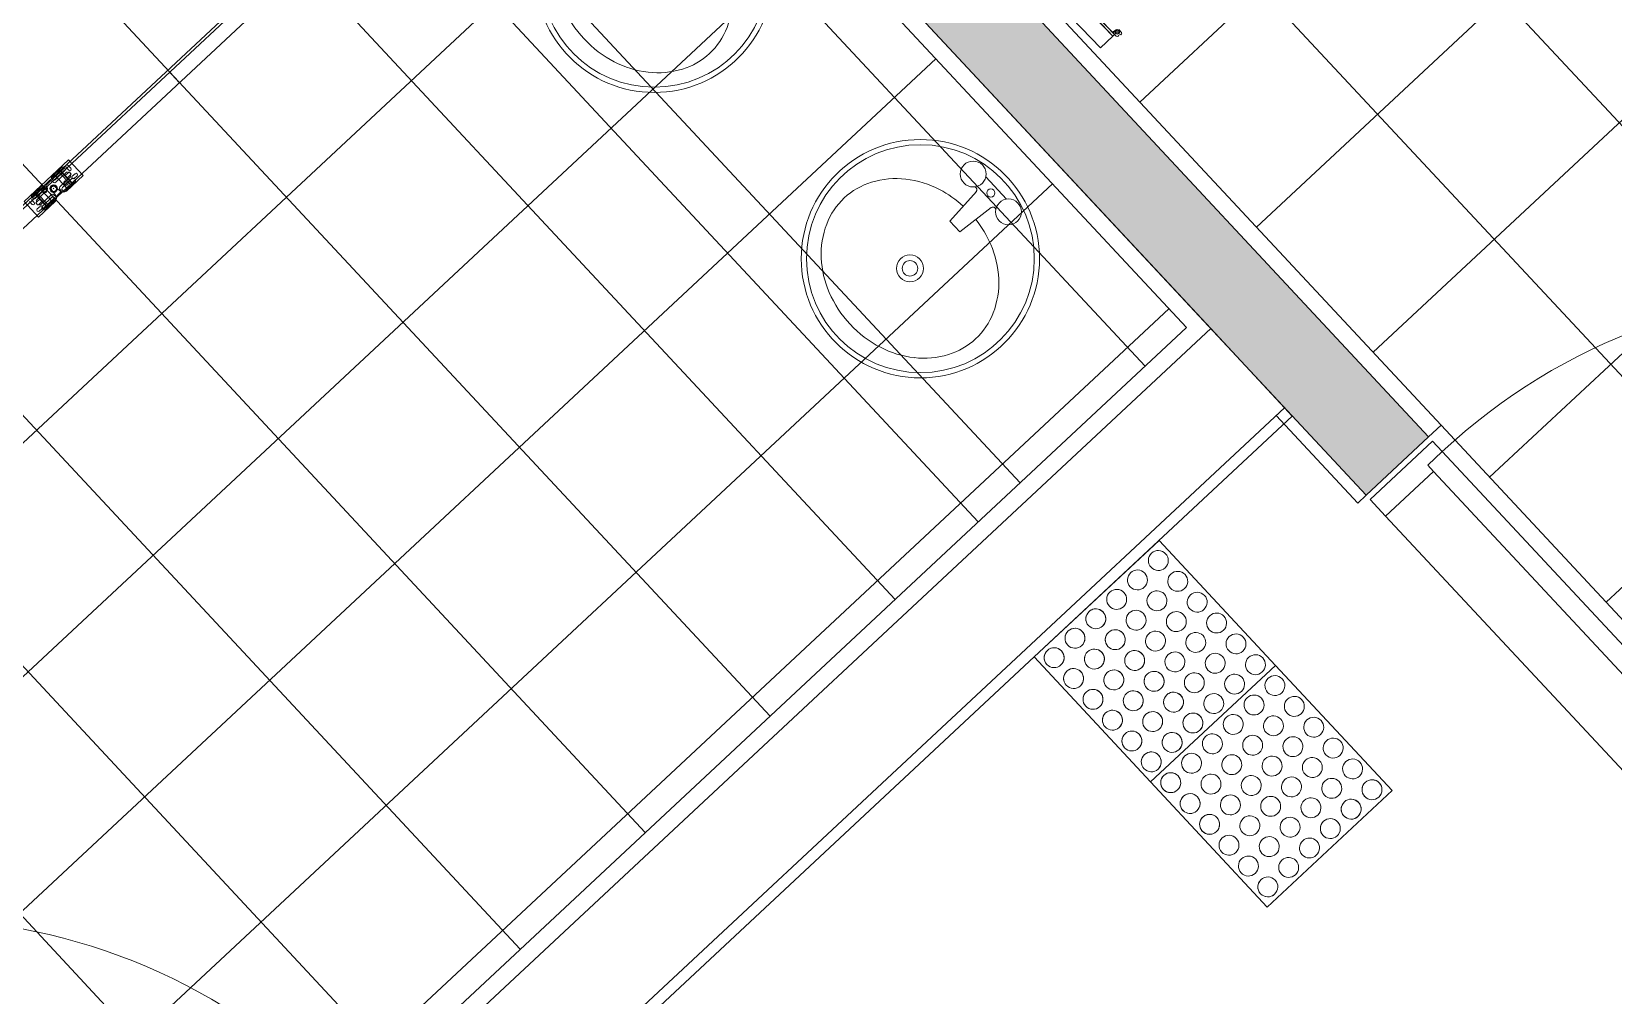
# Model space of a CAD drawing. Header units: millimetres. Extents: x -71377 to 516042, y -145869 to 441446.
# Drawn here: x 252281 to 255057, y 60875 to 62566 of the extents above; entities that cross this region are included whole.
import ezdxf

# ---------------------------------------------------------------- set-up
doc = ezdxf.new("R2010")
doc.units = ezdxf.units.MM
doc.header["$LTSCALE"] = 1000
for name, color, linetype, lineweight in [('A-door', 4, 'Continuous', 5), ('A-door-hdln', 8, 'Continuous', 5), ('A-fnsh', 5, 'Continuous', 5), ('A-hat', 251, 'Continuous', 5), ('A_bwall', 3, 'Continuous', 5), ('A_cwall', 2, 'Continuous', 5), ('A_fnsh', 5, 'Continuous', 5), ('AA_위생', 4, 'Continuous', 5), ('AA_점형블럭', 8, 'Continuous', 5)]:
    doc.layers.add(name, color=color, linetype=linetype, lineweight=lineweight)

# ---------------------------------------------------------------- blocks, each defined once
blk = doc.blocks.new('외여닫이문 - _A_ABS_11X21_씰FL_20_레버형_-8564440-지반층 배치도')
at = {"layer": 'A-door'}
for p, q in [((490, 75), (490, 1125)), ((490, 1125), (525, 1125)), ((525, 75), (525, 1125)), ((-525, 75), (-550, 75)), ((-550, 75), (-550, -75)), ((-525, 40), (-525, 75)), ((490, 75), (525, 75)), ((525, 75), (525, 40)), ((550, -75), (550, 75)), ((-510, 40), (-525, 40)), ((-510, -75), (-510, 40)), ((525, 40), (510, 40)), ((510, 40), (510, -75)), ((-550, -75), (-510, -75)), ((510, -75), (550, -75))]:
    blk.add_line(p, q, dxfattribs=at)
at = {"layer": 'A-door-hdln'}
for p, q in [((525, 75), (-525, 75)), ((510, 40), (-510, 40)), ((510, -75), (-510, -75))]:
    blk.add_line(p, q, dxfattribs=at)
blk.add_arc((525, 75), 1050, 90, 180, dxfattribs=at)
blk = doc.blocks.new('외여닫이문 - _A_ABS_11X21_씰FL_20_레버형_-8238296-지반층 배치도')
at = {"layer": 'A-door'}
for p, q in [((-550, 25), (-510, 25)), ((-550, -125), (-550, 25)), ((-510, 25), (-510, -90)), ((510, 25), (550, 25)), ((510, -90), (510, 25)), ((550, 25), (550, -95)), ((-525, -90), (-525, -125)), ((-510, -90), (-525, -90)), ((525, -90), (510, -90)), ((525, -125), (525, -90)), ((-525, -125), (-550, -125)), ((490, -125), (490, -1175)), ((490, -125), (525, -125)), ((525, -125), (525, -1175)), ((490, -1175), (525, -1175))]:
    blk.add_line(p, q, dxfattribs=at)
at = {"layer": 'A-door-hdln'}
for p, q in [((-510, 25), (510, 25)), ((-510, -90), (510, -90)), ((-525, -125), (525, -125))]:
    blk.add_line(p, q, dxfattribs=at)
blk.add_arc((525, -125), 1050, 180, 270, dxfattribs=at)
blk = doc.blocks.new('위생기구_세면대2_너비변경_ - 위생기구_세면대2_너비변경_-8238297-지반층 배치도')
at = {"layer": 'AA_위생'}
for p, q in [((-749.6, 500), (750.4, 500)), ((750.4, 500), (750.4, 0)), ((-355.2, 176.4), (-361.7, 106.8)), ((-329.7, 176.4), (-355.2, 176.4)), ((-323.2, 106.8), (-329.7, 176.4)), ((329.7, 176.4), (323.2, 106.8)), ((355.2, 176.4), (329.7, 176.4)), ((361.7, 106.8), (355.2, 176.4)), ((-366.3, 102.7), (-369.1, 102.7)), ((-315.8, 102.7), (-318.6, 102.7)), ((318.6, 102.7), (315.8, 102.7)), ((369.1, 102.7), (366.3, 102.7)), ((-315.8, 77.3), (-369.1, 77.3)), ((369.1, 77.3), (315.8, 77.3))]:
    blk.add_line(p, q, dxfattribs=at)
for centre, radius in [((-342.4, 259.1), 209.1), ((-342.4, 259.1), 200), ((342.4, 259.1), 209.1), ((342.4, 259.1), 200), ((-342.4, 284.1), 23.6), ((342.4, 284.1), 23.6), ((-342.4, 284.1), 13.6), ((342.4, 284.1), 13.6), ((-387.9, 90), 22.7), ((-297, 90), 22.7), ((297, 90), 22.7), ((387.9, 90), 22.7), ((-342.4, 90), 7.27), ((342.4, 90), 7.27)]:
    blk.add_circle(centre, radius, dxfattribs=at)
for centre, radius, start, end in [((-351.9, 256), 170.1, 109.3849, 130.3466), ((-342.4, 229.2), 198.6, 90, 109.3849), ((-342.4, 229.2), 198.6, 70.6151, 90), ((-333, 256), 170.1, 49.6534, 70.6151), ((333, 256), 170.1, 109.3849, 130.3466), ((342.4, 229.2), 198.6, 90, 109.3849), ((342.4, 229.2), 198.6, 70.6151, 90), ((351.9, 256), 170.1, 49.6534, 70.6151), ((-366.4, 273.1), 147.6, 130.3466, 154.0053), ((-318.5, 273.1), 147.6, 25.9947, 49.6534), ((318.5, 273.1), 147.6, 130.3466, 154.0053), ((366.4, 273.1), 147.6, 25.9947, 49.6534), ((-388.9, 284.1), 122.6, 154.0053, 180), ((-296, 284.1), 122.6, 0, 25.9947), ((296, 284.1), 122.6, 154.0053, 180), ((388.9, 284.1), 122.6, 0, 25.9947), ((-388.9, 284.1), 122.6, 180, 205.9947), ((-296, 284.1), 122.6, 334.0053, 0), ((296, 284.1), 122.6, 180, 205.9947), ((388.9, 284.1), 122.6, 334.0053, 0), ((-366.4, 295), 147.6, 205.9947, 229.6534), ((-318.5, 295), 147.6, 310.3466, 334.0053), ((318.5, 295), 147.6, 205.9947, 229.6534), ((366.4, 295), 147.6, 310.3466, 334.0053), ((-351.9, 312.2), 170.1, 229.6534, 250.6151), ((-333, 312.2), 170.1, 289.3849, 310.3466), ((333, 312.2), 170.1, 229.6534, 250.6151), ((351.9, 312.2), 170.1, 289.3849, 310.3466), ((-342.4, 339), 198.6, 250.6151, 265.3623), ((-342.4, 339), 198.6, 274.6377, 289.3849), ((342.4, 339), 198.6, 250.6151, 265.3623), ((342.4, 339), 198.6, 274.6377, 289.3849), ((-366.3, 107.3), 4.55, 270, 354.6091), ((-318.6, 107.3), 4.55, 185.3909, 270), ((318.6, 107.3), 4.55, 270, 354.6091), ((366.3, 107.3), 4.55, 185.3909, 270)]:
    blk.add_arc(centre, radius, start, end, dxfattribs=at)
blk = doc.blocks.new('위생기구_큐비클_장애인_ - 위생기구_큐비클_장애인_-6786115-지반층 배치도')
at = {"layer": 'AA_위생'}
for p, q in [((-30, 0), (-30, -2000)), ((0, -2000), (0, 0)), ((3.7, -658.7), (-33.7, -658.7)), ((-33.7, -658.7), (-33.7, -698.7)), ((-9.7, -665.3), (-3, -665.3)), ((3.7, -765.3), (3.7, -658.7)), ((3.7, -682.7), (-33.7, -682.7)), ((3.7, -685.3), (-33.7, -685.3)), ((-32.3, -699.3), (-32.3, -676.7)), ((-32.3, -694.7), (-32.3, -681.3)), ((-32.3, -681.3), (2.3, -681.3)), ((-24.3, -681.3), (-32.3, -681.3)), ((-32.3, -681.3), (-32.3, -694.7)), ((-29, -673.3), (-27.7, -673.3)), ((-28.3, -702.7), (-28.3, -673.3)), ((-27, -666.7), (-27, -673.3)), ((-24.3, -676.7), (-24.3, -699.3)), ((-24.3, -694.7), (-24.3, -681.3)), ((-21.7, -666.7), (-21.7, -673.3)), ((-20.3, -676), (-20.3, -701.7)), ((-17.7, -674.7), (-19, -674.7)), ((-17.7, -672.7), (-17.7, -674.7)), ((-17.7, -681.3), (-17.7, -674.7)), ((-13, -672), (-17, -672)), ((-12.3, -674.7), (-12.3, -672.7)), ((-11, -674.7), (-12.3, -674.7)), ((-12.3, -681.3), (-12.3, -674.7)), ((-9.7, -670.7), (-3, -670.7)), ((-9.7, -676), (-9.7, -701.7)), ((-5.7, -699.3), (-5.7, -676.7)), ((2.3, -681.3), (-5.7, -681.3)), ((-5.7, -681.3), (-5.7, -694.7)), ((-2.3, -673.3), (-1, -673.3)), ((-1.7, -702.7), (-1.7, -673.3)), ((2.3, -676.7), (2.3, -699.3)), ((2.3, -681.3), (2.3, -694.7)), ((2.3, -694.7), (2.3, -681.3)), ((2.3, -694.7), (-32.3, -694.7)), ((-32.3, -694.7), (-24.3, -694.7)), ((-27.7, -702.7), (-29, -702.7)), ((-27.7, -721.3), (-29, -721.3)), ((-28.3, -706.5), (-28.3, -717.5)), ((-22.6, -704.4), (-27.2, -705.1)), ((-27.2, -718.9), (-22.6, -719.6)), ((-15, -708), (-25.7, -706.7)), ((-15, -716), (-25.7, -717.3)), ((-15.6, -712), (-14.4, -712)), ((-15, -711.4), (-15, -712.6)), ((-7.4, -704.4), (-2.8, -705.1)), ((-2.8, -718.9), (-7.4, -719.6)), ((-5.7, -694.7), (2.3, -694.7)), ((-1, -702.7), (-2.3, -702.7)), ((-1, -721.3), (-2.3, -721.3)), ((-1.7, -706.5), (-1.7, -717.5)), ((-1.7, -721.3), (-1.7, -750.7)), ((-33.7, -725.3), (-33.7, -765.3)), ((3.7, -738.7), (-33.7, -738.7)), ((3.7, -741.3), (-33.7, -741.3)), ((-32.3, -724.7), (-32.3, -747.3)), ((2.3, -729.3), (-32.3, -729.3)), ((-32.3, -729.3), (-32.3, -742.7)), ((-32.3, -742.7), (-32.3, -729.3)), ((-32.3, -729.3), (-24.3, -729.3)), ((-32.3, -742.7), (2.3, -742.7)), ((-24.3, -742.7), (-32.3, -742.7)), ((-24.3, -747.3), (-24.3, -724.7)), ((-24.3, -729.3), (-24.3, -742.7)), ((-20.3, -722.3), (-20.3, -748)), ((-17.7, -749.3), (-19, -749.3)), ((-17.7, -742.7), (-17.7, -749.3)), ((-17.7, -751.3), (-17.7, -749.3)), ((-12.3, -742.7), (-12.3, -749.3)), ((-11, -749.3), (-12.3, -749.3)), ((-12.3, -749.3), (-12.3, -751.3)), ((-9.7, -722.3), (-9.7, -748)), ((-5.7, -724.7), (-5.7, -747.3)), ((-5.7, -729.3), (2.3, -729.3)), ((2.3, -742.7), (-5.7, -742.7)), ((2.3, -747.3), (2.3, -724.7)), ((2.3, -742.7), (2.3, -729.3)), ((2.3, -729.3), (2.3, -742.7)), ((-33.7, -765.3), (3.7, -765.3)), ((-29, -750.7), (-27.7, -750.7)), ((-27, -757.3), (-27, -750.7)), ((-21.7, -757.3), (-21.7, -750.7)), ((-13, -752), (-17, -752)), ((-9.7, -753.3), (-3, -753.3)), ((-9.7, -758.7), (-3, -758.7)), ((-2.3, -750.7), (-1, -750.7)), ((-30, -1000), (0, -1000))]:
    blk.add_line(p, q, dxfattribs=at)
for centre, radius in [((-15, -712), 6.67), ((-15, -712), 5.33), ((-7, -698.7), 4), ((-7, -698.7), 2), ((-23, -734.7), 4), ((-23, -734.7), 2)]:
    blk.add_circle(centre, radius, dxfattribs=at)
for centre, radius, start, end in [((-24.3, -666.7), 2.67, 0, 180), ((-9.7, -668), 2.67, 90, 270), ((-29, -676.7), 3.33, 90, 180), ((-27.7, -676.7), 3.33, 0, 90), ((-24.3, -673.3), 2.67, 180, 360), ((-19, -676), 1.33, 90, 180), ((-17, -672.7), 0.667, 90, 180), ((-13, -672.7), 0.667, 0, 90), ((-11, -676), 1.33, 0, 90), ((-2.3, -676.7), 3.33, 90, 180), ((-1, -676.7), 3.33, 0, 90), ((-25, -698), 8.69, 184.3987, 265.6013), ((-25, -726), 8.69, 94.3987, 175.6013), ((-29, -699.3), 3.33, 180, 270), ((-29, -724.7), 3.33, 90, 180), ((-27, -706.5), 1.33, 99.4623, 180), ((-27, -717.5), 1.33, 180, 260.5377), ((-27.7, -699.3), 3.33, 270, 0), ((-27.7, -724.7), 3.33, 360, 90), ((-23, -701.7), 2.67, 279.4623, 360), ((-23, -722.3), 2.67, 0, 80.5377), ((-15, -712), 4, 270, 90), ((-7, -701.7), 2.67, 180, 260.5377), ((-7, -722.3), 2.67, 99.4623, 180), ((-2.3, -699.3), 3.33, 180, 270), ((-2.3, -724.7), 3.33, 90, 180), ((-3, -706.5), 1.33, 0, 80.5377), ((-3, -717.5), 1.33, 279.4623, 360), ((-1, -699.3), 3.33, 270, 0), ((-1, -724.7), 3.33, 360, 90), ((-29, -747.3), 3.33, 180, 270), ((-27.7, -747.3), 3.33, 270, 360), ((-24.3, -750.7), 2.67, 0, 180), ((-19, -748), 1.33, 180, 270), ((-11, -748), 1.33, 270, 0), ((-2.3, -747.3), 3.33, 180, 270), ((-1, -747.3), 3.33, 270, 360), ((-24.3, -757.3), 2.67, 180, 0), ((-17, -751.3), 0.667, 180, 270), ((-13, -751.3), 0.667, 270, 360), ((-9.7, -756), 2.67, 90, 270), ((-3, -756), 2.67, 270, 90)]:
    blk.add_arc(centre, radius, start, end, dxfattribs=at)
blk = doc.blocks.new('장애인 표시판 - 장애인 표시판-V132-지반층 배치도')
at = {"layer": 'AA_위생'}
for p, q in [((-150, 0), (60, 0)), ((-150, -20), (-150, 0))]:
    blk.add_line(p, q, dxfattribs=at)
blk = doc.blocks.new('점자블럭_원형_개수_ - 점자블럭_원형_개수_-V12-지반층 배치도')
at = {"layer": 'AA_점형블럭'}
for p, q in [((300, 0), (0, 0)), ((0, 0), (0, -300)), ((300, -300), (300, 0)), ((600, 0), (300, 0)), ((300, 0), (300, -300)), ((600, -300), (600, 0)), ((0, -300), (300, -300)), ((300, -300), (600, -300))]:
    blk.add_line(p, q, dxfattribs=at)
for centre, start, end in [((25, -25), 0, 180), ((25, -25), 0, 180), ((25, -25), 120, 180), ((25, -25), 120, 180), ((25, -25), 180, 360), ((25, -25), 180, 0), ((25, -25), 180, 360), ((25, -25), 180, 0), ((25, -25), 15, 90), ((25, -25), 15, 90), ((75, -25), 0, 180), ((75, -25), 0, 180), ((75, -25), 0, 180), ((75, -25), 0, 180), ((75, -25), 180, 360), ((75, -25), 180, 0), ((75, -25), 180, 360), ((75, -25), 180, 0), ((125, -25), 0, 180), ((125, -25), 0, 180), ((125, -25), 0, 180), ((125, -25), 0, 180), ((125, -25), 180, 360), ((125, -25), 180, 0), ((125, -25), 180, 360), ((125, -25), 180, 0), ((175, -25), 0, 180), ((175, -25), 0, 180), ((175, -25), 180, 360), ((175, -25), 180, 360), ((175, -25), 0, 150), ((175, -25), 0, 150), ((175, -25), 300, 0), ((175, -25), 300, 0), ((225, -25), 0, 180), ((225, -25), 0, 180), ((225, -25), 180, 360), ((225, -25), 180, 360), ((225, -25), 0, 150), ((225, -25), 0, 150), ((225, -25), 300, 0), ((225, -25), 300, 0), ((275, -25), 0, 180), ((275, -25), 0, 180), ((275, -25), 180, 360), ((275, -25), 180, 360), ((275, -25), 0, 150), ((275, -25), 0, 150), ((275, -25), 300, 0), ((275, -25), 300, 0), ((325, -25), 0, 180), ((325, -25), 90, 180), ((325, -25), 0, 180), ((325, -25), 90, 180), ((325, -25), 180, 360), ((325, -25), 180, 345), ((325, -25), 180, 360), ((325, -25), 180, 345), ((325, -25), 30, 60), ((325, -25), 30, 60), ((375, -25), 0, 180), ((375, -25), 90, 180), ((375, -25), 0, 180), ((375, -25), 90, 180), ((375, -25), 180, 360), ((375, -25), 180, 345), ((375, -25), 180, 360), ((375, -25), 180, 345), ((375, -25), 30, 60), ((375, -25), 30, 60), ((425, -25), 0, 180), ((425, -25), 90, 180), ((425, -25), 0, 180), ((425, -25), 90, 180), ((425, -25), 180, 360), ((425, -25), 180, 345), ((425, -25), 180, 0), ((425, -25), 180, 345), ((425, -25), 30, 60), ((425, -25), 30, 60), ((475, -25), 0, 180), ((475, -25), 90, 180), ((475, -25), 0, 180), ((475, -25), 90, 180), ((475, -25), 180, 360), ((475, -25), 180, 345), ((475, -25), 180, 360), ((475, -25), 180, 345), ((475, -25), 30, 60), ((475, -25), 30, 60), ((525, -25), 0, 180), ((525, -25), 90, 180), ((525, -25), 0, 180), ((525, -25), 90, 180), ((525, -25), 180, 360), ((525, -25), 180, 345), ((525, -25), 180, 360), ((525, -25), 180, 345), ((525, -25), 30, 60), ((525, -25), 30, 60), ((575, -25), 0, 180), ((575, -25), 90, 180), ((575, -25), 0, 180), ((575, -25), 90, 180), ((575, -25), 180, 360), ((575, -25), 180, 345), ((575, -25), 180, 360), ((575, -25), 180, 345), ((575, -25), 30, 60), ((575, -25), 30, 60), ((175, -25), 210, 240), ((175, -25), 210, 240), ((225, -25), 210, 240), ((225, -25), 210, 240), ((275, -25), 210, 240), ((275, -25), 210, 240), ((25, -75), 0, 180), ((25, -75), 0, 180), ((25, -75), 0, 180), ((25, -75), 0, 180), ((25, -75), 180, 360), ((25, -75), 180, 0), ((25, -75), 180, 360), ((25, -75), 180, 0), ((75, -75), 0, 180), ((75, -75), 0, 180), ((75, -75), 0, 180), ((75, -75), 0, 180), ((75, -75), 180, 360), ((75, -75), 180, 0), ((75, -75), 180, 360), ((75, -75), 180, 0), ((125, -75), 0, 180), ((125, -75), 0, 180), ((125, -75), 0, 180), ((125, -75), 0, 180), ((125, -75), 180, 360), ((125, -75), 180, 0), ((125, -75), 180, 360), ((125, -75), 180, 0), ((175, -75), 0, 180), ((175, -75), 0, 180), ((175, -75), 0, 180), ((175, -75), 0, 180), ((175, -75), 180, 360), ((175, -75), 180, 0), ((175, -75), 180, 360), ((175, -75), 180, 0), ((225, -75), 0, 180), ((225, -75), 0, 180), ((225, -75), 0, 180), ((225, -75), 0, 180), ((225, -75), 180, 360), ((225, -75), 180, 0), ((225, -75), 180, 360), ((225, -75), 180, 0), ((275, -75), 0, 180), ((275, -75), 0, 180), ((275, -75), 0, 180), ((275, -75), 0, 180), ((275, -75), 180, 360), ((275, -75), 180, 0), ((275, -75), 180, 360), ((275, -75), 180, 0), ((325, -75), 0, 180), ((325, -75), 90, 180), ((325, -75), 0, 180), ((325, -75), 90, 180), ((325, -75), 180, 360), ((325, -75), 180, 345), ((325, -75), 180, 360), ((325, -75), 180, 345), ((325, -75), 30, 60), ((325, -75), 30, 60), ((375, -75), 0, 180), ((375, -75), 90, 180), ((375, -75), 0, 180), ((375, -75), 90, 180), ((375, -75), 180, 360), ((375, -75), 180, 345), ((375, -75), 180, 360), ((375, -75), 180, 345), ((375, -75), 30, 60), ((375, -75), 30, 60), ((425, -75), 0, 180), ((425, -75), 90, 180), ((425, -75), 0, 180), ((425, -75), 90, 180), ((425, -75), 180, 360), ((425, -75), 180, 345), ((425, -75), 180, 0), ((425, -75), 180, 345), ((425, -75), 30, 60), ((425, -75), 30, 60), ((475, -75), 0, 180), ((475, -75), 90, 180), ((475, -75), 0, 180), ((475, -75), 90, 180), ((475, -75), 180, 360), ((475, -75), 180, 345), ((475, -75), 180, 360), ((475, -75), 180, 345), ((475, -75), 30, 60), ((475, -75), 30, 60), ((525, -75), 0, 180), ((525, -75), 90, 180), ((525, -75), 0, 180), ((525, -75), 90, 180), ((525, -75), 180, 360), ((525, -75), 180, 345), ((525, -75), 180, 360), ((525, -75), 180, 345), ((525, -75), 30, 60), ((525, -75), 30, 60), ((575, -75), 0, 180), ((575, -75), 90, 180), ((575, -75), 0, 180), ((575, -75), 90, 180), ((575, -75), 180, 360), ((575, -75), 180, 345), ((575, -75), 180, 360), ((575, -75), 180, 345), ((575, -75), 30, 60), ((575, -75), 30, 60), ((25, -125), 0, 180), ((25, -125), 0, 180), ((25, -125), 0, 180), ((25, -125), 0, 180), ((75, -125), 0, 180), ((75, -125), 0, 180), ((75, -125), 0, 180), ((75, -125), 0, 180), ((125, -125), 0, 180), ((125, -125), 0, 180), ((125, -125), 0, 180), ((125, -125), 0, 180), ((175, -125), 0, 180), ((175, -125), 0, 180), ((175, -125), 0, 180), ((175, -125), 0, 180), ((225, -125), 0, 180), ((225, -125), 0, 180), ((225, -125), 0, 180), ((225, -125), 0, 180), ((275, -125), 0, 180), ((275, -125), 0, 180), ((275, -125), 0, 180), ((275, -125), 0, 180), ((325, -125), 0, 180), ((325, -125), 90, 180), ((325, -125), 0, 180), ((325, -125), 90, 180), ((325, -125), 30, 60), ((325, -125), 30, 60), ((375, -125), 0, 180), ((375, -125), 90, 180), ((375, -125), 0, 180), ((375, -125), 90, 180), ((375, -125), 30, 60), ((375, -125), 30, 60), ((425, -125), 0, 180), ((425, -125), 90, 180), ((425, -125), 0, 180), ((425, -125), 90, 180), ((425, -125), 30, 60), ((425, -125), 30, 60), ((475, -125), 0, 180), ((475, -125), 90, 180), ((475, -125), 0, 180), ((475, -125), 90, 180), ((475, -125), 30, 60), ((475, -125), 30, 60), ((525, -125), 0, 180), ((525, -125), 90, 180), ((525, -125), 0, 180), ((525, -125), 90, 180), ((525, -125), 30, 60), ((525, -125), 30, 60), ((575, -125), 0, 180), ((575, -125), 90, 180), ((575, -125), 0, 180), ((575, -125), 90, 180), ((575, -125), 30, 60), ((575, -125), 30, 60), ((25, -125), 180, 360), ((25, -125), 180, 0), ((25, -125), 180, 360), ((25, -125), 180, 0), ((75, -125), 180, 360), ((75, -125), 180, 0), ((75, -125), 180, 360), ((75, -125), 180, 0), ((125, -125), 180, 360), ((125, -125), 180, 0), ((125, -125), 180, 360), ((125, -125), 180, 0), ((175, -125), 180, 360), ((175, -125), 180, 0), ((175, -125), 180, 360), ((175, -125), 180, 0), ((225, -125), 180, 360), ((225, -125), 180, 0), ((225, -125), 180, 360), ((225, -125), 180, 0), ((275, -125), 180, 360), ((275, -125), 180, 0), ((275, -125), 180, 360), ((275, -125), 180, 0), ((325, -125), 180, 360), ((325, -125), 180, 345), ((325, -125), 180, 360), ((325, -125), 180, 345), ((375, -125), 180, 360), ((375, -125), 180, 345), ((375, -125), 180, 360), ((375, -125), 180, 345), ((425, -125), 180, 360), ((425, -125), 180, 345), ((425, -125), 180, 360), ((425, -125), 180, 345), ((475, -125), 180, 360), ((475, -125), 180, 345), ((475, -125), 180, 360), ((475, -125), 180, 345), ((525, -125), 180, 360), ((525, -125), 180, 345), ((525, -125), 180, 360), ((525, -125), 180, 345), ((575, -125), 180, 360), ((575, -125), 180, 345), ((575, -125), 180, 360), ((575, -125), 180, 345), ((25, -175), 0, 180), ((25, -175), 0, 180), ((25, -175), 135, 180), ((25, -175), 135, 180), ((25, -175), 30, 105), ((25, -175), 30, 105), ((75, -175), 0, 180), ((75, -175), 0, 180), ((75, -175), 0, 180), ((75, -175), 0, 180), ((125, -175), 0, 180), ((125, -175), 0, 180), ((125, -175), 0, 180), ((125, -175), 0, 180), ((175, -175), 0, 180), ((175, -175), 0, 180), ((175, -175), 0, 180), ((175, -175), 0, 180), ((225, -175), 0, 180), ((225, -175), 0, 180), ((225, -175), 0, 180), ((225, -175), 0, 180), ((275, -175), 0, 180), ((275, -175), 0, 180), ((275, -175), 0, 180), ((275, -175), 0, 180), ((325, -175), 0, 180), ((325, -175), 0, 180), ((325, -175), 0, 180), ((325, -175), 0, 180), ((375, -175), 0, 180), ((375, -175), 0, 180), ((375, -175), 0, 180), ((375, -175), 0, 180), ((425, -175), 0, 180), ((425, -175), 0, 180), ((425, -175), 0, 180), ((425, -175), 0, 180), ((475, -175), 0, 180), ((475, -175), 0, 180), ((475, -175), 0, 180), ((475, -175), 0, 180), ((525, -175), 0, 180), ((525, -175), 0, 180), ((525, -175), 0, 180), ((525, -175), 0, 180), ((575, -175), 0, 180), ((575, -175), 0, 180), ((575, -175), 0, 180), ((575, -175), 0, 180), ((25, -175), 180, 360), ((25, -175), 180, 315), ((25, -175), 180, 360), ((25, -175), 180, 315), ((75, -175), 180, 360), ((75, -175), 180, 0), ((75, -175), 180, 360), ((75, -175), 180, 0), ((125, -175), 180, 360), ((125, -175), 180, 0), ((125, -175), 180, 360), ((125, -175), 180, 0), ((175, -175), 180, 360), ((175, -175), 180, 0), ((175, -175), 180, 360), ((175, -175), 180, 0), ((225, -175), 180, 360), ((225, -175), 180, 0), ((225, -175), 180, 360), ((225, -175), 180, 0), ((275, -175), 180, 360), ((275, -175), 180, 0), ((275, -175), 180, 360), ((275, -175), 180, 360), ((325, -175), 180, 360), ((325, -175), 180, 360), ((325, -175), 180, 360), ((325, -175), 180, 0), ((375, -175), 180, 360), ((375, -175), 180, 0), ((375, -175), 180, 360), ((375, -175), 180, 360), ((425, -175), 180, 360), ((425, -175), 180, 0), ((425, -175), 180, 360), ((425, -175), 180, 0), ((475, -175), 180, 360), ((475, -175), 180, 0), ((475, -175), 180, 360), ((475, -175), 180, 0), ((525, -175), 180, 360), ((525, -175), 180, 0), ((525, -175), 180, 360), ((525, -175), 180, 0), ((575, -175), 180, 360), ((575, -175), 180, 360), ((575, -175), 180, 360), ((575, -175), 180, 360), ((25, -225), 0, 180), ((25, -225), 0, 180), ((25, -225), 135, 180), ((25, -225), 135, 180), ((25, -225), 30, 105), ((25, -225), 30, 105), ((75, -225), 0, 180), ((75, -225), 0, 180), ((75, -225), 0, 180), ((75, -225), 0, 180), ((125, -225), 0, 180), ((125, -225), 0, 180), ((125, -225), 0, 180), ((125, -225), 0, 180), ((175, -225), 0, 180), ((175, -225), 0, 180), ((175, -225), 0, 180), ((175, -225), 0, 180), ((225, -225), 0, 180), ((225, -225), 0, 180), ((225, -225), 0, 180), ((225, -225), 0, 180), ((275, -225), 0, 180), ((275, -225), 0, 180), ((275, -225), 0, 180), ((275, -225), 0, 180), ((325, -225), 0, 180), ((325, -225), 0, 180), ((325, -225), 0, 180), ((325, -225), 0, 180), ((375, -225), 0, 180), ((375, -225), 0, 180), ((375, -225), 0, 180), ((375, -225), 0, 180), ((425, -225), 0, 180), ((425, -225), 0, 180), ((425, -225), 0, 180), ((425, -225), 0, 180), ((475, -225), 0, 180), ((475, -225), 0, 180), ((475, -225), 0, 180), ((475, -225), 0, 180), ((525, -225), 0, 180), ((525, -225), 0, 180), ((525, -225), 0, 180), ((525, -225), 0, 180), ((575, -225), 0, 180), ((575, -225), 0, 180), ((575, -225), 0, 180), ((575, -225), 0, 180), ((25, -225), 180, 360), ((25, -225), 180, 315), ((25, -225), 180, 360), ((25, -225), 180, 315), ((75, -225), 180, 360), ((75, -225), 180, 0), ((75, -225), 180, 360), ((75, -225), 180, 360), ((125, -225), 180, 360), ((125, -225), 180, 0), ((125, -225), 180, 360), ((125, -225), 180, 0), ((175, -225), 180, 360), ((175, -225), 180, 360), ((175, -225), 180, 360), ((175, -225), 180, 0), ((225, -225), 180, 360), ((225, -225), 180, 0), ((225, -225), 180, 360), ((225, -225), 180, 0), ((275, -225), 180, 360), ((275, -225), 180, 0), ((275, -225), 180, 360), ((275, -225), 180, 0), ((325, -225), 180, 360), ((325, -225), 180, 0), ((325, -225), 180, 360), ((325, -225), 180, 0), ((375, -225), 180, 360), ((375, -225), 180, 360), ((375, -225), 180, 360), ((375, -225), 180, 0), ((425, -225), 180, 360), ((425, -225), 180, 0), ((425, -225), 180, 360), ((425, -225), 180, 0), ((475, -225), 180, 360), ((475, -225), 180, 360), ((475, -225), 180, 360), ((475, -225), 180, 0), ((525, -225), 180, 360), ((525, -225), 180, 0), ((525, -225), 180, 360), ((525, -225), 180, 0), ((575, -225), 180, 360), ((575, -225), 180, 0), ((575, -225), 180, 360), ((575, -225), 180, 0), ((25, -275), 0, 180), ((25, -275), 0, 180), ((25, -275), 135, 180), ((25, -275), 135, 180), ((25, -275), 180, 360), ((25, -275), 180, 315), ((25, -275), 180, 360), ((25, -275), 180, 315), ((25, -275), 30, 105), ((25, -275), 30, 105), ((75, -275), 0, 180), ((75, -275), 0, 180), ((75, -275), 0, 180), ((75, -275), 0, 180), ((75, -275), 180, 360), ((75, -275), 180, 0), ((75, -275), 180, 360), ((75, -275), 180, 360), ((125, -275), 0, 180), ((125, -275), 0, 180), ((125, -275), 0, 180), ((125, -275), 0, 180), ((125, -275), 180, 360), ((125, -275), 180, 0), ((125, -275), 180, 360), ((125, -275), 180, 0), ((175, -275), 0, 180), ((175, -275), 0, 180), ((175, -275), 0, 180), ((175, -275), 0, 180), ((175, -275), 180, 360), ((175, -275), 180, 0), ((175, -275), 180, 360), ((175, -275), 180, 0), ((225, -275), 0, 180), ((225, -275), 0, 180), ((225, -275), 0, 180), ((225, -275), 0, 180), ((225, -275), 180, 360), ((225, -275), 180, 0), ((225, -275), 180, 360), ((225, -275), 180, 0), ((275, -275), 0, 180), ((275, -275), 0, 180), ((275, -275), 0, 180), ((275, -275), 0, 180), ((275, -275), 180, 360), ((275, -275), 180, 0), ((275, -275), 180, 360), ((275, -275), 180, 360), ((325, -275), 0, 180), ((325, -275), 0, 180), ((325, -275), 0, 180), ((325, -275), 0, 180), ((325, -275), 180, 360), ((325, -275), 180, 360), ((325, -275), 180, 360), ((325, -275), 180, 0), ((375, -275), 0, 180), ((375, -275), 0, 180), ((375, -275), 0, 180), ((375, -275), 0, 180), ((375, -275), 180, 360), ((375, -275), 180, 0), ((375, -275), 180, 360), ((375, -275), 180, 0), ((425, -275), 0, 180), ((425, -275), 0, 180), ((425, -275), 0, 180), ((425, -275), 0, 180), ((425, -275), 180, 360), ((425, -275), 180, 0), ((425, -275), 180, 360), ((425, -275), 180, 0), ((475, -275), 0, 180), ((475, -275), 0, 180), ((475, -275), 0, 180), ((475, -275), 0, 180), ((475, -275), 180, 360), ((475, -275), 180, 0), ((475, -275), 180, 360), ((475, -275), 180, 0), ((525, -275), 0, 180), ((525, -275), 0, 180), ((525, -275), 0, 180), ((525, -275), 0, 180), ((525, -275), 180, 360), ((525, -275), 180, 360), ((525, -275), 180, 360), ((525, -275), 180, 360), ((575, -275), 0, 180), ((575, -275), 0, 180), ((575, -275), 0, 180), ((575, -275), 0, 180), ((575, -275), 180, 360), ((575, -275), 180, 0), ((575, -275), 180, 360), ((575, -275), 180, 360)]:
    blk.add_arc(centre, 17.5, start, end, dxfattribs=at)
blk = doc.blocks.new('위생기구_큐비클_장애인_ - 위생기구_큐비클_장애인_-8238341-지반층 배치도')
at = {"layer": 'AA_위생'}
for p, q in [((-437.9, -14.5), (-38, -8)), ((-437.5, -44.5), (-437.9, -14.5)), ((-444, -52), (-444, -51.3)), ((-441.4, -48.6), (-436.7, -48.5)), ((-437.9, -55), (-436.7, -55.3)), ((-437.9, -55.2), (-436.7, -55.2)), ((-436.7, -55.2), (-437.9, -55.2)), ((-37.5, -38), (-437.5, -44.5)), ((-437.5, -44.5), (-397.5, -43.8)), ((-437.4, -48.5), (-437.5, -44.5)), ((-437.5, -44.5), (-437.3, -51.2)), ((-397.4, -47.8), (-437.4, -48.5)), ((-437.4, -55.8), (-437.1, -54.6)), ((-437.3, -55.8), (-437.3, -54.6)), ((-437.3, -54.6), (-437.3, -55.8)), ((-436.7, -48.5), (-432.1, -48.4)), ((-433.4, -48.5), (-399.4, -47.9)), ((-433.3, -55.1), (-433.4, -48.5)), ((-432.1, -48.4), (-433.2, -57.1)), ((-445.2, -58), (-445.3, -56)), ((-435.9, -59.8), (-443.2, -60))]:
    blk.add_line(p, q, dxfattribs=at)
for radius in [4, 4, 2.67, 2.67, 2.67]:
    blk.add_circle((-437.3, -55.2), radius, dxfattribs=at)
for centre, radius, start, end in [((-446.3, -53.5), 2.74, 292.1472, 32.9137), ((-441.3, -51.3), 2.67, 90.9654, 180.9654), ((-443.2, -58), 2, 180.9654, 270.9654)]:
    blk.add_arc(centre, radius, start, end, dxfattribs=at)

msp = doc.modelspace()

# ---------------------------------------------------------------- hatches: boundary and pattern name
at = {"layer": 'A-hat'}
h = msp.add_hatch(dxfattribs=at)
h.set_pattern_fill('FP_150', color=256, scale=1000, style=0, pattern_type=2)
h.set_pattern_definition([(313, (254073.68, 64351.6), (219.406, 204.6), []), (43, (254073.68, 64351.6), (-204.6, 219.406), [])])
h.paths.add_polyline_path([(255504.9, 61071.1), (257110.3, 62568.1), (254361.8, 65515.5), (252756.5, 64018.5), (255503.4, 61072.7)])
h = msp.add_hatch(color=256, dxfattribs=at)
h.paths.add_polyline_path([(255530.1, 60780.1), (255639.8, 60882.4), (255488.8, 61028.7), (255386.9, 60933.7), (255523.3, 60787.5)])
h.paths.add_polyline_path([(254623.1, 61752.8), (254732.8, 61855.1), (251592.2, 65223), (251482.5, 65120.7), (253052.8, 63436.8)])
h = msp.add_hatch(dxfattribs=at)
h.set_pattern_fill('FP_151', color=256, scale=1000, style=0, pattern_type=2)
h.set_pattern_definition([(313, (252084.2, 62086.2), (219.406, 204.6), []), (43, (252084.2, 62086.2), (-204.6, 219.406), [])])
h.paths.add_polyline_path([(252090.4, 59938), (252093.8, 59949.4), (252086.7, 59941.9)])
h.paths.add_polyline_path([(252066.3, 59956.5), (252863.5, 60685.3), (252863.5, 60699.9), (254307.9, 62046.9), (252173.2, 64336), (249931.6, 62245.7), (252063.1, 59960)])
h.paths.add_polyline_path([(252848.9, 60645.3), (252850.8, 60662.2), (252847.1, 60650.5)])

# ---------------------------------------------------------------- linework, layer by layer
at = {"layer": 'A-fnsh'}
for p, q in [((254754.7, 61875.6), (255504.9, 61071.1)), ((254040.1, 61469), (252054.4, 59617.3))]:
    msp.add_line(p, q, dxfattribs=at)
at = {"layer": 'A_bwall'}
for p, q in [((254350.3, 62045.4), (252883.9, 60678)), ((254479.9, 61906.4), (254350.3, 62045.4)), ((253013.5, 60539), (254479.9, 61906.4))]:
    msp.add_line(p, q, dxfattribs=at)
at = {"layer": 'A_cwall'}
for p, q in [((254732.8, 61855.1), (251411.5, 65416.8)), ((251482.5, 65120.7), (254623.1, 61752.8)), ((252714.1, 64020), (254732.8, 61855.1)), ((254623.1, 61752.8), (254732.8, 61855.1))]:
    msp.add_line(p, q, dxfattribs=at)
at = {"layer": 'A_fnsh'}
for p, q in [((254350.3, 62045.4), (252174.7, 64378.4)), ((252173.2, 64336), (254307.9, 62046.9)), ((254754.7, 61875.6), (252756.5, 64018.5)), ((254307.9, 62046.9), (252863.5, 60699.9)), ((254040.1, 61469), (254493.5, 61891.8)), ((254493.5, 61891.8), (254479.9, 61906.4)), ((254732.8, 61855.1), (254754.7, 61875.6))]:
    msp.add_line(p, q, dxfattribs=at)

# ---------------------------------------------------------------- block references
at = {"layer": 'A-door-hdln'}
for name, p, rotation in [('외여닫이문 - _A_ABS_11X21_씰FL_20_레버형_-8564440-지반층 배치도', (255059.9, 61394.4), 313.0000012484746), ('외여닫이문 - _A_ABS_11X21_씰FL_20_레버형_-8238296-지반층 배치도', (252539.2, 60226.6), 223.000001248476)]:
    msp.add_blockref(name, p, dxfattribs=dict(at, rotation=rotation))
at = {"layer": 'AA_위생'}
for name, p, rotation in [('위생기구_큐비클_장애인_ - 위생기구_큐비클_장애인_-8238341-지반층 배치도', (253847.7, 62848.3), 133.0000012484748), ('위생기구_큐비클_장애인_ - 위생기구_큐비클_장애인_-6786115-지반층 배치도', (251788.1, 61816.5), 133.0000012484779), ('위생기구_세면대2_너비변경_ - 위생기구_세면대2_너비변경_-8238297-지반층 배치도', (253796.6, 62595.1), 133.0000012484754), ('장애인 표시판 - 장애인 표시판-V132-지반층 배치도', (254506.2, 61848.9), 133.0000012484631)]:
    msp.add_blockref(name, p, dxfattribs=dict(at, rotation=rotation))
at = {"layer": 'AA_점형블럭', "rotation": 133.0000012484746}
msp.add_blockref('점자블럭_원형_개수_ - 점자블럭_원형_개수_-V12-지반층 배치도', (254449.3, 61030.2), dxfattribs=at)

doc.saveas('drawing.dxf')
